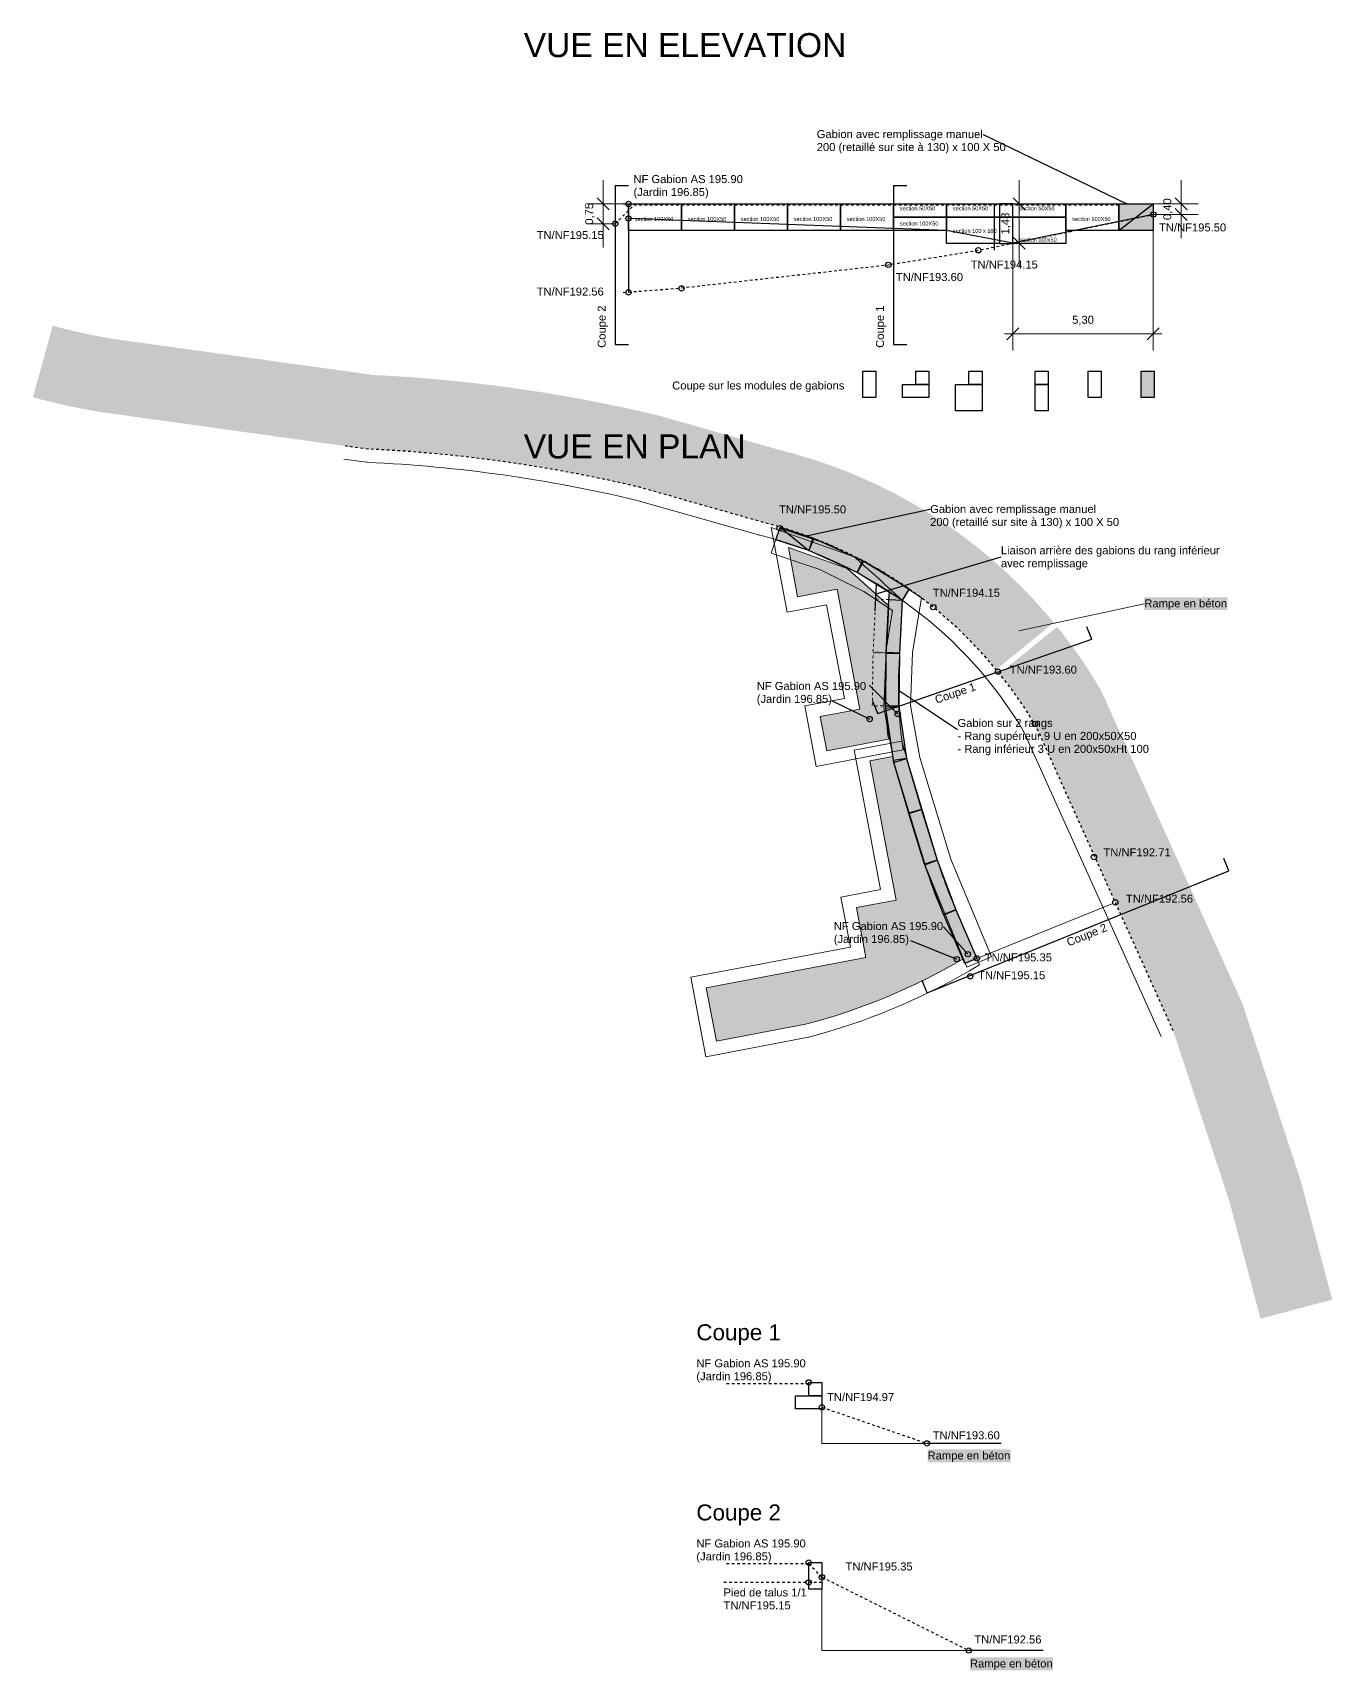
# Model space of a CAD drawing. Header units: metres. Extents: x 1838950 to 1842843, y 5171318 to 5174224.
# Drawn here: x 1841382.8 to 1841431.8, y 5171508.6 to 5171570.3 of the extents above; entities that cross this region are included whole.
import ezdxf

# ---------------------------------------------------------------- set-up
doc = ezdxf.new("R2010")
doc.units = ezdxf.units.M
doc.header["$LTSCALE"] = 0.0254
doc.header["$PDMODE"] = 1
doc.header["$PDSIZE"] = -2
doc.linetypes.add('Sl_Pointillé 1', pattern=[0.083328, 0.041656, -0.041672])
doc.layers.get('0').update_dxf_attribs({"lineweight": 18})
doc.layers.get('DEFPOINTS').update_dxf_attribs({"lineweight": 18})
for name, color, linetype, lineweight, true_color in [('00 CHAZAL CONSTRUCTION', 1, 'Continuous', 5, 0xff0000), ('00 CHAZAL gabions', 1, 'Continuous', 5, 0xff0000), ('00 CHAZAL NIVELLEMENT', 5, 'Continuous', 5, 0x0000ff), ('SA - béton balayé', 7, 'Continuous', 18, 0xc0c0c0), ('SA - gazon', 7, 'Continuous', 18, 0xccffcc)]:
    doc.layers.add(name, color=color, linetype=linetype, lineweight=lineweight, true_color=true_color)
doc.layers.add('Cotation', color=7, linetype='Continuous', lineweight=5)
doc.styles.add('Arial', font='arial.ttf')
doc.dimstyles.new('Arch', dxfattribs={"dimtxt": 302.065972, "dimasz": 0.002245, "dimexe": 0.003175, "dimexo": 0.001587, "dimgap": 0.001587, "dimtad": 1, "dimzin": 3, "dimtxsty": 'Arial', "dimblk": 'VW_SLASH', "dimblk1": 'VW_SLASH', "dimblk2": 'VW_SLASH', "dimcen": 0, "dimdle": 0.001587, "dimazin": 0, "dimtfac": 1, "dimtix": 1, "dimtmove": 0, "dimatfit": 0, "dimldrblk": 'VW_FILLEDARROW-3', "dimfxl": 1, "dimfrac": 2, "dimtolj": 1, "dimtzin": 3, "dimarcsym": 0})

# ---------------------------------------------------------------- blocks, each defined once
blk = doc.blocks.new('Groupe-1681-1')
at = {"layer": 'SA - gazon', "linetype": 'Continuous', "lineweight": 0, "true_color": 0xccffcc, "transparency": 33554585}
h = blk.add_hatch(color=254, dxfattribs=at)
edge = h.paths.add_edge_path()
edge.add_line((1841290.43, 5171544.829), (1841289.574, 5171549.348))
edge.add_line((1841289.574, 5171549.348), (1841288.083, 5171549.067))
edge.add_line((1841288.083, 5171549.067), (1841287.734, 5171550.92))
edge.add_line((1841287.734, 5171550.92), (1841289.957, 5171550.128))
edge.add_arc((1841252.87, 5171507.499), 56.504, 46.8446, 48.97707, ccw=False)
edge.add_line((1841291.518, 5171548.719), (1841291.474, 5171547.639))
edge.add_arc((1841319.39, 5171545.412), 28.004, 175.43755, 179.76342)
edge.add_arc((1841305.794, 5171545.548), 14.408, 180.08429, 187.41184)
edge.add_line((1841291.506, 5171543.69), (1841289.182, 5171543.25))
edge.add_line((1841289.182, 5171543.25), (1841288.937, 5171544.547))
edge.add_line((1841288.937, 5171544.547), (1841290.43, 5171544.829))
h = blk.add_hatch(color=254, dxfattribs=at)
edge = h.paths.add_edge_path()
edge.add_line((1841284.636, 5171534.308), (1841285.017, 5171532.293))
edge.add_line((1841285.017, 5171532.293), (1841288.384, 5171532.931))
edge.add_arc((1841282.193, 5171556.269), 24.145, 284.85682, 300.13275)
edge.add_line((1841294.314, 5171535.387), (1841293.837, 5171536.487))
edge.add_line((1841293.837, 5171536.487), (1841293.31, 5171537.735))
edge.add_arc((1841323.83, 5171549.137), 32.58, 198.13052, 200.48553, ccw=False)
edge.add_arc((1841409.445, 5171576.164), 122.359, 195.7086, 197.68234, ccw=False)
edge.add_line((1841291.656, 5171543.036), (1841290.8, 5171542.874))
edge.add_line((1841290.8, 5171542.874), (1841291.795, 5171537.618))
edge.add_line((1841291.795, 5171537.618), (1841290.299, 5171537.334))
edge.add_line((1841290.299, 5171537.334), (1841290.655, 5171535.448))
edge.add_line((1841290.655, 5171535.448), (1841284.636, 5171534.308))
at = {"layer": '00 CHAZAL CONSTRUCTION', "transparency": 33554585, "flags": 128}
for points in [[(1841289.845, 5171545.228), (1841289.175, 5171548.765), (1841287.684, 5171548.484), (1841287.081, 5171551.684), (1841290.214, 5171550.568), (1841290.285, 5171550.506, -0.009305), (1841291.86, 5171549.084), (1841292.026, 5171548.927), (1841291.973, 5171547.609), (1841291.973, 5171547.599, 0.018865), (1841291.886, 5171545.527, 0.031958), (1841292.002, 5171543.754), (1841292.063, 5171543.286), (1841288.783, 5171542.665), (1841288.353, 5171544.945)], [(1841289.715, 5171537.732), (1841290.071, 5171535.847), (1841284.052, 5171534.706), (1841284.618, 5171531.709), (1841288.494, 5171532.443), (1841288.512, 5171532.448, 0.066753), (1841294.565, 5171534.954), (1841294.949, 5171535.177), (1841294.297, 5171536.683), (1841293.775, 5171537.92, -0.010179), (1841293.343, 5171539.152, -0.008608), (1841292.138, 5171543.171), (1841292.014, 5171543.612), (1841290.216, 5171543.273), (1841291.211, 5171538.016)]]:
    blk.add_lwpolyline(points, format="xyb", close=True, dxfattribs=at)
blk.add_lwpolyline([(1841287.4, 5171551.656), (1841289.298, 5171551.025), (1841291.086, 5171550.128), (1841292.753, 5171549.023), (1841292.415, 5171546.961), (1841292.34, 5171544.962), (1841292.694, 5171542.994), (1841293.868, 5171539.17), (1841295.395, 5171535.473), (1841294.47, 5171535.091), (1841292.926, 5171538.831), (1841291.72, 5171542.757), (1841291.337, 5171544.891), (1841291.418, 5171547.061), (1841291.662, 5171548.547), (1841290.584, 5171549.261), (1841288.914, 5171550.098), (1841287.085, 5171550.707)], close=True, dxfattribs=at)
at = {"layer": 'SA - gazon', "color": 7, "linetype": 'Continuous', "lineweight": 5, "transparency": 33554585, "flags": 128}
for points in [[(1841290.43, 5171544.829), (1841289.574, 5171549.348), (1841288.083, 5171549.067), (1841287.734, 5171550.92), (1841289.957, 5171550.128, -0.009305), (1841291.518, 5171548.719), (1841291.474, 5171547.639, 0.018877), (1841291.386, 5171545.527, 0.031983), (1841291.506, 5171543.69), (1841289.182, 5171543.25), (1841288.937, 5171544.547)], [(1841284.636, 5171534.308), (1841285.017, 5171532.293), (1841288.384, 5171532.931, 0.066753), (1841294.314, 5171535.387), (1841293.837, 5171536.487), (1841293.31, 5171537.735, -0.010276), (1841292.867, 5171538.999, -0.008612), (1841291.656, 5171543.036), (1841290.8, 5171542.874), (1841291.795, 5171537.618), (1841290.299, 5171537.334), (1841290.655, 5171535.448)]]:
    blk.add_lwpolyline(points, format="xyb", close=True, dxfattribs=at)
blk = doc.blocks.new('VW_SLASH')
at = {"color": 0, "linetype": 'ByBlock', "lineweight": -2, "transparency": 16777216}
blk.add_line((0.71, 0), (-1, 0), dxfattribs=at)
at = {"color": 0, "lineweight": 20, "transparency": 16777216, "flags": 128}
blk.add_lwpolyline([(0.5, 0.5), (-0.5, -0.5)], dxfattribs=at)
blk = doc.blocks.new('*D118')
at = {"layer": 'Cotation', "color": 0, "linetype": 'Continuous', "lineweight": -2, "transparency": 16777216}
for p, q in [((1841301.5, 5171563.489), (1841301.5, 5171558.357)), ((1841296.2, 5171562.839), (1841296.2, 5171558.357)), ((1841301.051, 5171558.992), (1841296.649, 5171558.992))]:
    blk.add_line(p, q, dxfattribs=at)
at = {"layer": 'DEFPOINTS', "color": 0, "transparency": 16777216}
for p in [(1841301.5, 5171563.491), (1841296.2, 5171562.841), (1841296.2, 5171558.992)]:
    blk.add_point(p, dxfattribs=at)
at = {"layer": 'Cotation', "color": 0, "lineweight": -2, "transparency": 16777216, "xscale": 0.44896484375, "yscale": 0.44896484375, "zscale": 0.44896484375, "rotation": 180}
blk.add_blockref('VW_SLASH', (1841296.2, 5171558.992), dxfattribs=at)
at = {"layer": 'Cotation', "color": 0, "lineweight": -2, "transparency": 16777216, "xscale": 0.44896484375, "yscale": 0.44896484375, "zscale": 0.44896484375}
blk.add_blockref('VW_SLASH', (1841301.5, 5171558.992), dxfattribs=at)
at = {"layer": 'Cotation', "color": 0, "lineweight": 25, "transparency": 16777216, "insert": (1841298.85, 5171559.49), "char_height": 0.3021, "attachment_point": 5, "style": 'Arial'}
blk.add_mtext('\\A1;5,30', dxfattribs=at)
blk = doc.blocks.new('VW_FILLEDARROW-3')
at = {"linetype": 'Continuous', "lineweight": 0, "transparency": 16777216}
blk.add_hatch(color=0, dxfattribs=at).paths.add_polyline_path([(-1.41, 0.38), (0, 0), (-1.41, -0.38)])
at = {"color": 0, "lineweight": 5, "transparency": 16777216, "flags": 128}
blk.add_lwpolyline([(-1.41, 0.38), (0, 0), (-1.41, -0.38)], close=True, dxfattribs=at)
blk = doc.blocks.new('*D119')
at = {"layer": 'Cotation', "color": 0, "linetype": 'Continuous', "lineweight": -2, "transparency": 16777216}
for p, q in [((1841280.745, 5171564.34), (1841280.745, 5171564.789)), ((1841281.698, 5171563.891), (1841280.11, 5171563.891)), ((1841280.745, 5171563.141), (1841280.745, 5171563.891)), ((1841281.198, 5171563.141), (1841280.11, 5171563.141)), ((1841280.745, 5171562.692), (1841280.745, 5171562.243))]:
    blk.add_line(p, q, dxfattribs=at)
at = {"layer": 'DEFPOINTS', "color": 0, "transparency": 16777216}
for p in [(1841280.745, 5171563.891), (1841281.7, 5171563.891), (1841281.2, 5171563.141)]:
    blk.add_point(p, dxfattribs=at)
at = {"layer": 'Cotation', "color": 0, "lineweight": -2, "transparency": 16777216, "xscale": 0.44896484375, "yscale": 0.44896484375, "zscale": 0.44896484375}
for p, rotation in [((1841280.745, 5171563.891), 270), ((1841280.745, 5171563.141), 90)]:
    blk.add_blockref('VW_SLASH', p, dxfattribs=dict(at, rotation=rotation))
at = {"layer": 'Cotation', "color": 0, "lineweight": 5, "transparency": 16777216, "insert": (1841280.246, 5171563.516), "char_height": 0.3021, "attachment_point": 5, "rotation": 90, "style": 'Arial'}
blk.add_mtext('\\A1;0,75', dxfattribs=at)
blk = doc.blocks.new('*D120')
at = {"layer": 'Cotation', "color": 0, "linetype": 'Continuous', "lineweight": -2, "transparency": 16777216}
for p, q in [((1841302.555, 5171564.34), (1841302.555, 5171564.789)), ((1841301.502, 5171563.891), (1841303.19, 5171563.891)), ((1841302.555, 5171563.891), (1841302.555, 5171563.491)), ((1841301.502, 5171563.491), (1841303.19, 5171563.491)), ((1841302.555, 5171563.042), (1841302.555, 5171562.593))]:
    blk.add_line(p, q, dxfattribs=at)
at = {"layer": 'DEFPOINTS', "color": 0, "transparency": 16777216}
for p in [(1841301.5, 5171563.891), (1841301.5, 5171563.491), (1841302.555, 5171563.491)]:
    blk.add_point(p, dxfattribs=at)
at = {"layer": 'Cotation', "color": 0, "lineweight": -2, "transparency": 16777216, "xscale": 0.44896484375, "yscale": 0.44896484375, "zscale": 0.44896484375}
for p, rotation in [((1841302.555, 5171563.891), 270), ((1841302.555, 5171563.491), 90)]:
    blk.add_blockref('VW_SLASH', p, dxfattribs=dict(at, rotation=rotation))
at = {"layer": 'Cotation', "color": 0, "lineweight": 5, "transparency": 16777216, "insert": (1841302.056, 5171563.691), "char_height": 0.3021, "attachment_point": 5, "rotation": 90, "style": 'Arial'}
blk.add_mtext('\\A1;0,40', dxfattribs=at)
blk = doc.blocks.new('*D126')
at = {"layer": 'Cotation', "color": 0, "linetype": 'Continuous', "lineweight": -2, "transparency": 16777216}
for p, q in [((1841296.443, 5171564.34), (1841296.443, 5171564.789)), ((1841295.502, 5171563.891), (1841297.078, 5171563.891)), ((1841296.443, 5171563.891), (1841296.443, 5171562.407)), ((1841296.202, 5171562.407), (1841297.078, 5171562.407)), ((1841296.443, 5171561.958), (1841296.443, 5171561.509))]:
    blk.add_line(p, q, dxfattribs=at)
at = {"layer": 'DEFPOINTS', "color": 0, "transparency": 16777216}
for p in [(1841295.5, 5171563.891), (1841296.2, 5171562.407), (1841296.443, 5171562.407)]:
    blk.add_point(p, dxfattribs=at)
at = {"layer": 'Cotation', "color": 0, "lineweight": -2, "transparency": 16777216, "xscale": 0.44896484375, "yscale": 0.44896484375, "zscale": 0.44896484375}
for p, rotation in [((1841296.443, 5171563.891), 270), ((1841296.443, 5171562.407), 90)]:
    blk.add_blockref('VW_SLASH', p, dxfattribs=dict(at, rotation=rotation))
at = {"layer": 'Cotation', "color": 0, "lineweight": 5, "transparency": 16777216, "insert": (1841295.944, 5171563.149), "char_height": 0.3021, "attachment_point": 5, "rotation": 90, "style": 'Arial'}
blk.add_mtext('\\A1;1,48', dxfattribs=at)
blk = doc.blocks.new('Groupe-1682-1')
at = {"layer": '00 CHAZAL gabions', "linetype": 'Continuous', "lineweight": 0, "true_color": 0xff0000}
for points in [[(1841300.498, 5171563.893), (1841300.5, 5171563.891), (1841300.497, 5171563.891)], [(1841288.353, 5171551.34), (1841288.349, 5171551.34), (1841288.352, 5171551.342)], [(1841291.04, 5171549.165), (1841291.037, 5171549.165), (1841291.039, 5171549.166)], [(1841291.888, 5171545.524), (1841291.886, 5171545.527), (1841291.889, 5171545.526)]]:
    blk.add_hatch(color=1, dxfattribs=at).paths.add_polyline_path(points)
at = {"layer": '00 CHAZAL gabions', "linetype": 'Continuous', "lineweight": 0, "true_color": 0xbbbbbb}
blk.add_hatch(color=9, dxfattribs=at).paths.add_polyline_path([(1841287.422, 5171551.695), (1841288.708, 5171551.263), (1841290.53, 5171550.436), (1841290.589, 5171550.404), (1841292.288, 5171549.359), (1841292.026, 5171548.927), (1841291.928, 5171546.935), (1841291.899, 5171544.936), (1841292.191, 5171542.957), (1841293.351, 5171539.129), (1841294.055, 5171537.257), (1841294.844, 5171535.419), (1841294.385, 5171535.222), (1841293.596, 5171537.058), (1841292.883, 5171538.953), (1841291.71, 5171542.812), (1841291.405, 5171544.863), (1841291.428, 5171546.942), (1841291.527, 5171548.958), (1841291.545, 5171549.229), (1841290.323, 5171549.981), (1841288.502, 5171550.808), (1841287.264, 5171551.22)])
at = {"layer": '00 CHAZAL NIVELLEMENT', "linetype": 'Continuous', "lineweight": 0}
for points in [[(1841281.697, 5171564.581), (1841281.7, 5171564.58), (1841281.697, 5171564.58)], [(1841292.197, 5171564.581), (1841292.2, 5171564.58), (1841292.197, 5171564.58)], [(1841281.697, 5171558.581), (1841281.7, 5171558.58), (1841281.697, 5171558.58)], [(1841292.197, 5171558.581), (1841292.2, 5171558.58), (1841292.197, 5171558.58)], [(1841298.994, 5171547.932), (1841298.994, 5171547.935), (1841298.996, 5171547.932)], [(1841290.921, 5171545.12), (1841290.921, 5171545.124), (1841290.923, 5171545.121)], [(1841304.161, 5171539.187), (1841304.16, 5171539.19), (1841304.162, 5171539.188)], [(1841292.776, 5171534.579), (1841292.776, 5171534.582), (1841292.778, 5171534.579)]]:
    blk.add_hatch(color=7, dxfattribs=at).paths.add_polyline_path(points)
at = {"layer": '00 CHAZAL NIVELLEMENT', "linetype": 'Continuous', "lineweight": 0, "true_color": 0xffcc99}
for points in [[(1841300.2, 5171562.891), (1841300.2, 5171563.891), (1841301.5, 5171563.891), (1841301.5, 5171562.891)], [(1841301.038, 5171557.58), (1841301.538, 5171557.58), (1841301.538, 5171556.58), (1841301.038, 5171556.58)], [(1841287.422, 5171551.695), (1841288.66, 5171551.282), (1841288.502, 5171550.808), (1841287.264, 5171551.22)]]:
    blk.add_hatch(color=31, dxfattribs=at).paths.add_polyline_path(points)
at = {"layer": 'SA - béton balayé', "linetype": 'Continuous', "lineweight": 0, "true_color": 0xdddddd}
h = blk.add_hatch(color=254, dxfattribs=at)
edge = h.paths.add_edge_path()
edge.add_line((1841259.231, 5171556.594), (1841259.977, 5171559.293))
edge.add_arc((1841265.89, 5171581.045), 22.541, 254.79169, 260.98746)
edge.add_line((1841262.359, 5171558.782), (1841272.071, 5171557.434))
edge.add_arc((1841269.348, 5171499.596), 57.902, 76.52705, 87.30359, ccw=False)
edge.add_line((1841282.838, 5171555.904), (1841287.484, 5171554.583))
edge.add_arc((1841282.748, 5171535.742), 19.427, 39.46272, 75.89155, ccw=False)
edge.add_line((1841297.747, 5171548.089), (1841295.577, 5171546.32))
edge.add_arc((1841282.736, 5171535.727), 16.647, 39.51981, 76.16749)
edge.add_line((1841286.716, 5171551.891), (1841282.152, 5171553.19))
edge.add_arc((1841269.343, 5171499.546), 55.152, 76.57081, 87.36527)
edge.add_line((1841271.878, 5171554.64), (1841271.025, 5171554.752))
edge.add_line((1841271.025, 5171554.752), (1841267.465, 5171555.246))
edge.add_line((1841267.465, 5171555.246), (1841261.921, 5171556.016))
edge.add_arc((1841265.641, 5171579.897), 24.168, 254.61926, 261.14516, ccw=False)
h = blk.add_hatch(color=254, dxfattribs=at)
edge = h.paths.add_edge_path()
edge.add_arc((1841282.834, 5171535.802), 19.323, 30.2074, 38.89293, ccw=False)
edge.add_line((1841299.533, 5171545.524), (1841303.839, 5171535.986))
edge.add_line((1841303.839, 5171535.986), (1841304.869, 5171533.701))
edge.add_line((1841304.869, 5171533.701), (1841307.063, 5171527.027))
edge.add_line((1841307.063, 5171527.027), (1841308.252, 5171522.541))
edge.add_line((1841308.252, 5171522.541), (1841305.546, 5171521.823))
edge.add_line((1841305.546, 5171521.823), (1841304.377, 5171526.23))
edge.add_line((1841304.377, 5171526.23), (1841302.256, 5171532.682))
edge.add_line((1841302.256, 5171532.682), (1841299.293, 5171539.259))
edge.add_line((1841299.293, 5171539.259), (1841297.078, 5171544.176))
edge.add_arc((1841282.729, 5171535.729), 16.65, 30.48419, 38.81126)
edge.add_line((1841295.703, 5171546.165), (1841297.874, 5171547.934))
at = {"layer": 'SA - gazon', "linetype": 'Continuous', "lineweight": 0, "true_color": 0xccffcc, "transparency": 33554585}
h = blk.add_hatch(color=254, dxfattribs=at)
edge = h.paths.add_edge_path()
edge.add_line((1841290.43, 5171544.829), (1841289.574, 5171549.348))
edge.add_line((1841289.574, 5171549.348), (1841288.083, 5171549.067))
edge.add_line((1841288.083, 5171549.067), (1841287.734, 5171550.92))
edge.add_line((1841287.734, 5171550.92), (1841289.957, 5171550.128))
edge.add_arc((1841252.87, 5171507.499), 56.504, 46.8446, 48.97707, ccw=False)
edge.add_line((1841291.518, 5171548.719), (1841291.474, 5171547.639))
edge.add_arc((1841319.39, 5171545.412), 28.004, 175.43755, 179.76342)
edge.add_arc((1841305.794, 5171545.548), 14.408, 180.08429, 187.41184)
edge.add_line((1841291.506, 5171543.69), (1841289.182, 5171543.25))
edge.add_line((1841289.182, 5171543.25), (1841288.937, 5171544.547))
edge.add_line((1841288.937, 5171544.547), (1841290.43, 5171544.829))
h = blk.add_hatch(color=254, dxfattribs=at)
edge = h.paths.add_edge_path()
edge.add_line((1841284.636, 5171534.308), (1841285.017, 5171532.293))
edge.add_line((1841285.017, 5171532.293), (1841288.384, 5171532.931))
edge.add_arc((1841282.193, 5171556.269), 24.145, 284.85682, 300.13275)
edge.add_line((1841294.314, 5171535.387), (1841293.837, 5171536.487))
edge.add_line((1841293.837, 5171536.487), (1841293.31, 5171537.735))
edge.add_arc((1841323.83, 5171549.137), 32.58, 198.13052, 200.48553, ccw=False)
edge.add_arc((1841409.445, 5171576.164), 122.359, 195.7086, 197.68234, ccw=False)
edge.add_line((1841291.656, 5171543.036), (1841290.8, 5171542.874))
edge.add_line((1841290.8, 5171542.874), (1841291.795, 5171537.618))
edge.add_line((1841291.795, 5171537.618), (1841290.299, 5171537.334))
edge.add_line((1841290.299, 5171537.334), (1841290.655, 5171535.448))
edge.add_line((1841290.655, 5171535.448), (1841284.636, 5171534.308))
at = {"layer": '00 CHAZAL CONSTRUCTION'}
for p, q in [((1841294.844, 5171535.419), (1841299.977, 5171537.497)), ((1841289, 5171517.118), (1841289, 5171519.418)), ((1841289, 5171517.118), (1841292.96, 5171517.118)), ((1841289, 5171509.3), (1841289, 5171512.62)), ((1841289, 5171509.3), (1841294.54, 5171509.3))]:
    blk.add_line(p, q, dxfattribs=at)
at = {"layer": '00 CHAZAL CONSTRUCTION', "flags": 128}
blk.add_lwpolyline([(1841301.8, 5171532.477), (1841296.633, 5171543.945, 0.200649), (1841286.661, 5171551.387, -0.008073), (1841286.602, 5171551.403), (1841282.03, 5171552.704, 0.047154), (1841271.855, 5171554.14), (1841271.834, 5171554.141), (1841270.96, 5171554.256)], format="xyb", dxfattribs=at)
at = {"layer": '00 CHAZAL gabions', "lineweight": 25}
for p, q in [((1841295.086, 5171566.514), (1841300.5, 5171563.891)), ((1841300.2, 5171562.891), (1841301.5, 5171563.891)), ((1841293.082, 5171552.365), (1841288.349, 5171551.34)), ((1841287.422, 5171551.695), (1841288.502, 5171550.808)), ((1841295.75, 5171550.563), (1841291.037, 5171549.165)), ((1841294.113, 5171544.048), (1841291.886, 5171545.527))]:
    blk.add_line(p, q, dxfattribs=at)
at = {"layer": '00 CHAZAL gabions', "lineweight": 25, "flags": 128}
for points in [[(1841283.7, 5171563.891), (1841283.7, 5171562.891), (1841281.7, 5171562.891), (1841281.7, 5171563.891)], [(1841285.7, 5171563.891), (1841285.7, 5171562.891), (1841283.7, 5171562.891), (1841283.7, 5171563.891)], [(1841287.7, 5171563.891), (1841287.7, 5171562.891), (1841285.7, 5171562.891), (1841285.7, 5171563.891)], [(1841289.7, 5171563.891), (1841289.7, 5171562.891), (1841287.7, 5171562.891), (1841287.7, 5171563.891)], [(1841291.7, 5171563.891), (1841291.7, 5171562.891), (1841289.7, 5171562.891), (1841289.7, 5171563.891)], [(1841293.7, 5171563.891), (1841293.7, 5171563.391), (1841291.7, 5171563.391), (1841291.7, 5171563.891)], [(1841295.7, 5171563.891), (1841295.7, 5171563.391), (1841293.7, 5171563.391), (1841293.7, 5171563.891)], [(1841295.7, 5171563.891), (1841295.7, 5171563.391), (1841296.2, 5171563.391), (1841296.2, 5171563.891)], [(1841298.2, 5171563.891), (1841298.2, 5171563.391), (1841296.2, 5171563.391), (1841296.2, 5171563.891)], [(1841300.2, 5171563.891), (1841300.2, 5171562.891), (1841298.2, 5171562.891), (1841298.2, 5171563.891)], [(1841293.7, 5171563.391), (1841293.7, 5171562.891), (1841291.7, 5171562.891), (1841291.7, 5171563.391)], [(1841295.7, 5171563.391), (1841295.7, 5171562.391), (1841293.7, 5171562.391), (1841293.7, 5171563.391)], [(1841295.7, 5171563.391), (1841295.7, 5171562.391), (1841296.2, 5171562.391), (1841296.2, 5171563.391)], [(1841298.2, 5171563.391), (1841298.2, 5171562.391), (1841296.2, 5171562.391), (1841296.2, 5171563.391)], [(1841290.538, 5171557.58), (1841291.038, 5171557.58), (1841291.038, 5171556.58), (1841290.538, 5171556.58)], [(1841292.538, 5171557.58), (1841293.038, 5171557.58), (1841293.038, 5171557.08), (1841292.538, 5171557.08)], [(1841294.538, 5171557.58), (1841295.038, 5171557.58), (1841295.038, 5171557.08), (1841294.538, 5171557.08)], [(1841297.038, 5171557.58), (1841297.538, 5171557.58), (1841297.538, 5171557.08), (1841297.038, 5171557.08)], [(1841299.038, 5171557.58), (1841299.538, 5171557.58), (1841299.538, 5171556.58), (1841299.038, 5171556.58)], [(1841292.038, 5171557.08), (1841293.038, 5171557.08), (1841293.038, 5171556.58), (1841292.038, 5171556.58)], [(1841294.038, 5171557.08), (1841295.038, 5171557.08), (1841295.038, 5171556.08), (1841294.038, 5171556.08)], [(1841297.038, 5171557.08), (1841297.538, 5171557.08), (1841297.538, 5171556.08), (1841297.038, 5171556.08)], [(1841287.422, 5171551.695), (1841288.708, 5171551.263), (1841290.53, 5171550.436), (1841290.589, 5171550.404), (1841292.288, 5171549.359), (1841292.026, 5171548.927), (1841291.928, 5171546.935), (1841291.899, 5171544.936), (1841292.191, 5171542.957), (1841293.351, 5171539.129), (1841294.055, 5171537.257), (1841294.844, 5171535.419), (1841294.385, 5171535.222), (1841293.596, 5171537.058), (1841292.883, 5171538.953), (1841291.71, 5171542.812), (1841291.405, 5171544.863), (1841291.428, 5171546.942), (1841291.527, 5171548.958), (1841291.545, 5171549.229), (1841290.323, 5171549.981), (1841288.502, 5171550.808), (1841287.264, 5171551.22)], [(1841288.708, 5171551.263), (1841290.53, 5171550.436), (1841290.323, 5171549.981), (1841288.502, 5171550.808)], [(1841290.585, 5171550.407), (1841292.288, 5171549.359), (1841292.026, 5171548.933), (1841290.323, 5171549.981)], [(1841292.026, 5171548.933), (1841291.928, 5171546.935), (1841291.428, 5171546.96), (1841291.527, 5171548.958)], [(1841291.928, 5171546.935), (1841291.899, 5171544.936), (1841291.399, 5171544.943), (1841291.428, 5171546.942)], [(1841291.899, 5171544.936), (1841292.191, 5171542.957), (1841291.696, 5171542.884), (1841291.405, 5171544.863)], [(1841292.191, 5171542.957), (1841292.758, 5171541.039), (1841292.279, 5171540.897), (1841291.711, 5171542.815)], [(1841292.758, 5171541.039), (1841293.351, 5171539.129), (1841292.873, 5171538.981), (1841292.281, 5171540.891)], [(1841293.351, 5171539.129), (1841294.055, 5171537.257), (1841293.587, 5171537.081), (1841292.883, 5171538.953)], [(1841294.055, 5171537.257), (1841294.844, 5171535.419), (1841294.385, 5171535.222), (1841293.595, 5171537.059)], [(1841288.5, 5171519.418), (1841289, 5171519.418), (1841289, 5171518.918), (1841288.5, 5171518.918)], [(1841288, 5171518.918), (1841289, 5171518.918), (1841289, 5171518.418), (1841288, 5171518.418)], [(1841288.5, 5171512.62), (1841289, 5171512.62), (1841289, 5171511.62), (1841288.5, 5171511.62)]]:
    blk.add_lwpolyline(points, close=True, dxfattribs=at)
at = {"layer": '00 CHAZAL gabions', "lineweight": 5, "flags": 128}
for points in [[(1841300.498, 5171563.893), (1841300.5, 5171563.891), (1841300.497, 5171563.891)], [(1841288.353, 5171551.34), (1841288.349, 5171551.34), (1841288.352, 5171551.342)], [(1841291.04, 5171549.165), (1841291.037, 5171549.165), (1841291.039, 5171549.166)], [(1841291.888, 5171545.524), (1841291.886, 5171545.527), (1841291.889, 5171545.526)]]:
    blk.add_lwpolyline(points, close=True, dxfattribs=at)
at = {"layer": '00 CHAZAL gabions', "linetype": 'Sl_Pointillé 1', "lineweight": 18, "flags": 128}
for points in [[(1841292.026, 5171548.933), (1841291.928, 5171546.935), (1841290.929, 5171546.985), (1841291.028, 5171548.982)], [(1841291.928, 5171546.935), (1841291.899, 5171544.936), (1841290.899, 5171544.95), (1841290.928, 5171546.95)]]:
    blk.add_lwpolyline(points, close=True, dxfattribs=at)
at = {"layer": '00 CHAZAL NIVELLEMENT', "color": 7, "lineweight": 25}
for p, q in [((1841281.2, 5171564.58), (1841281.2, 5171558.58)), ((1841281.2, 5171564.58), (1841281.7, 5171564.58)), ((1841291.7, 5171564.58), (1841291.7, 5171558.58)), ((1841291.7, 5171564.58), (1841292.2, 5171564.58)), ((1841281.2, 5171558.58), (1841281.7, 5171558.58)), ((1841291.7, 5171558.58), (1841292.2, 5171558.58)), ((1841299.181, 5171547.471), (1841298.994, 5171547.935)), ((1841291.108, 5171544.66), (1841299.181, 5171547.471)), ((1841291.108, 5171544.66), (1841290.921, 5171545.124)), ((1841304.348, 5171538.727), (1841304.16, 5171539.19)), ((1841292.963, 5171534.119), (1841304.348, 5171538.727)), ((1841292.963, 5171534.119), (1841292.776, 5171534.582))]:
    blk.add_line(p, q, dxfattribs=at)
at = {"layer": '00 CHAZAL NIVELLEMENT', "lineweight": 25}
for p, q in [((1841281.5, 5171563.891), (1841295.5, 5171563.891)), ((1841281.7, 5171563.891), (1841281.7, 5171563.141)), ((1841295.5, 5171563.891), (1841301.5, 5171563.891)), ((1841295.5, 5171563.891), (1841295.5, 5171562.141)), ((1841301.5, 5171563.891), (1841301.5, 5171563.491)), ((1841281.7, 5171563.141), (1841281.7, 5171560.551)), ((1841291.005, 5171548.532), (1841291.055, 5171549.531)), ((1841290.776, 5171545.724), (1841291.86, 5171544.64)), ((1841289.383, 5171545.14), (1841290.8, 5171544.45)), ((1841292.34, 5171536.1), (1841294.09, 5171535.389)), ((1841293.58, 5171536.605), (1841294.503, 5171535.579))]:
    blk.add_line(p, q, dxfattribs=at)
at = {"layer": '00 CHAZAL NIVELLEMENT', "color": 7, "linetype": 'Sl_Pointillé 1', "lineweight": 25}
for p, q in [((1841281.2, 5171563.141), (1841281.9, 5171563.841)), ((1841300.2, 5171563.841), (1841281.9, 5171563.841)), ((1841288.5, 5171519.368), (1841285.297, 5171519.368)), ((1841289, 5171518.482), (1841292.96, 5171517.118)), ((1841288.5, 5171512.57), (1841285.297, 5171512.57)), ((1841289, 5171512.07), (1841288.5, 5171512.57)), ((1841289, 5171512.07), (1841294.54, 5171509.3)), ((1841289, 5171511.87), (1841285.297, 5171511.87))]:
    blk.add_line(p, q, dxfattribs=at)
at = {"layer": '00 CHAZAL NIVELLEMENT', "color": 7, "linetype": 'Continuous', "lineweight": 25}
for p, q in [((1841295.76, 5171517.118), (1841292.96, 5171517.118)), ((1841297.34, 5171509.3), (1841294.54, 5171509.3))]:
    blk.add_line(p, q, dxfattribs=at)
at = {"layer": '00 CHAZAL NIVELLEMENT', "color": 7, "lineweight": 5, "flags": 128}
for points in [[(1841281.697, 5171564.581), (1841281.7, 5171564.58), (1841281.697, 5171564.58)], [(1841292.197, 5171564.581), (1841292.2, 5171564.58), (1841292.197, 5171564.58)], [(1841281.697, 5171558.581), (1841281.7, 5171558.58), (1841281.697, 5171558.58)], [(1841292.197, 5171558.581), (1841292.2, 5171558.58), (1841292.197, 5171558.58)], [(1841298.994, 5171547.932), (1841298.994, 5171547.935), (1841298.996, 5171547.932)], [(1841290.921, 5171545.12), (1841290.921, 5171545.124), (1841290.923, 5171545.121)], [(1841304.161, 5171539.187), (1841304.16, 5171539.19), (1841304.162, 5171539.188)], [(1841292.776, 5171534.579), (1841292.776, 5171534.582), (1841292.778, 5171534.579)]]:
    blk.add_lwpolyline(points, close=True, dxfattribs=at)
at = {"layer": '00 CHAZAL NIVELLEMENT', "lineweight": 25, "flags": 128}
for points in [[(1841300.2, 5171562.891), (1841300.2, 5171563.891), (1841301.5, 5171563.891), (1841301.5, 5171562.891)], [(1841301.038, 5171557.58), (1841301.538, 5171557.58), (1841301.538, 5171556.58), (1841301.038, 5171556.58)], [(1841287.422, 5171551.695), (1841288.66, 5171551.282), (1841288.502, 5171550.808), (1841287.264, 5171551.22)]]:
    blk.add_lwpolyline(points, close=True, dxfattribs=at)
at = {"layer": '00 CHAZAL NIVELLEMENT', "color": 7, "linetype": 'Sl_Pointillé 1', "lineweight": 25, "flags": 128}
blk.add_lwpolyline([(1841281.498, 5171560.551), (1841283.498, 5171560.701), (1841291.498, 5171561.591), (1841294.898, 5171562.141), (1841301.5, 5171563.491)], dxfattribs=at)
at = {"layer": '00 CHAZAL NIVELLEMENT', "color": 7, "lineweight": 25, "flags": 128}
blk.add_lwpolyline([(1841301.5, 5171563.491), (1841296.2, 5171562.407), (1841293.7, 5171562.891), (1841281.7, 5171563.341)], dxfattribs=at)
at = {"layer": '00 CHAZAL NIVELLEMENT', "color": 7, "linetype": 'Sl_Pointillé 1', "lineweight": 25, "flags": 128}
blk.add_lwpolyline([(1841302.256, 5171532.682), (1841297.078, 5171544.176, 0.201085), (1841286.782, 5171551.872, -0.008073), (1841286.739, 5171551.884), (1841282.157, 5171553.188, 0.047203), (1841271.878, 5171554.64), (1841271.025, 5171554.752)], format="xyb", dxfattribs=at)
at = {"layer": '00 CHAZAL NIVELLEMENT', "lineweight": 25}
for centre in [(1841281.7, 5171563.891), (1841281.7, 5171563.341), (1841301.5, 5171563.491), (1841281.2, 5171563.141), (1841294.9, 5171562.141), (1841291.5, 5171561.591), (1841283.7, 5171560.701), (1841281.7, 5171560.551), (1841287.4, 5171551.656), (1841293.199, 5171548.673), (1841295.642, 5171546.239), (1841291.86, 5171544.64), (1841290.8, 5171544.45), (1841297.04, 5171544.259), (1841299.26, 5171539.243), (1841300.069, 5171537.534), (1841294.09, 5171535.389), (1841294.503, 5171535.579), (1841294.844, 5171535.419), (1841294.592, 5171534.744), (1841288.5, 5171519.418), (1841289, 5171518.482), (1841292.96, 5171517.118), (1841288.5, 5171512.62), (1841289, 5171512.07), (1841288.5, 5171511.87), (1841294.54, 5171509.3)]:
    blk.add_circle(centre, 0.1, dxfattribs=at)
at = {"layer": 'SA - béton balayé', "color": 7, "linetype": 'Continuous', "lineweight": 5}
blk.add_line((1841301.162, 5171548.805), (1841296.429, 5171547.78), dxfattribs=at)
at = {"layer": 'SA - béton balayé', "color": 254, "true_color": 0xdddddd}
for points in [[(1841301.162, 5171548.562), (1841304.292, 5171548.562), (1841301.162, 5171549.049), (1841304.292, 5171549.049)], [(1841301.162, 5171548.562), (1841304.292, 5171548.562), (1841301.162, 5171549.049), (1841304.292, 5171549.049)], [(1841292.985, 5171516.407), (1841296.115, 5171516.407), (1841292.985, 5171516.893), (1841296.115, 5171516.893)], [(1841292.985, 5171516.407), (1841296.115, 5171516.407), (1841292.985, 5171516.893), (1841296.115, 5171516.893)], [(1841294.585, 5171508.557), (1841297.715, 5171508.557), (1841294.585, 5171509.043), (1841297.715, 5171509.043)], [(1841294.585, 5171508.557), (1841297.715, 5171508.557), (1841294.585, 5171509.043), (1841297.715, 5171509.043)]]:
    blk.add_solid(points, dxfattribs=at)
at = {"layer": 'SA - gazon', "color": 7, "linetype": 'Continuous', "lineweight": 5, "transparency": 33554585, "flags": 128}
for points in [[(1841290.43, 5171544.829), (1841289.574, 5171549.348), (1841288.083, 5171549.067), (1841287.734, 5171550.92), (1841289.957, 5171550.128, -0.009305), (1841291.518, 5171548.719), (1841291.474, 5171547.639, 0.018877), (1841291.386, 5171545.527, 0.031983), (1841291.506, 5171543.69), (1841289.182, 5171543.25), (1841288.937, 5171544.547)], [(1841284.636, 5171534.308), (1841285.017, 5171532.293), (1841288.384, 5171532.931, 0.066753), (1841294.314, 5171535.387), (1841293.837, 5171536.487), (1841293.31, 5171537.735, -0.010276), (1841292.867, 5171538.999, -0.008612), (1841291.656, 5171543.036), (1841290.8, 5171542.874), (1841291.795, 5171537.618), (1841290.299, 5171537.334), (1841290.655, 5171535.448)]]:
    blk.add_lwpolyline(points, format="xyb", close=True, dxfattribs=at)
at = {"layer": '00 CHAZAL CONSTRUCTION', "color": 7, "transparency": 33554585}
blk.add_blockref('Groupe-1681-1', (0, 0), dxfattribs=at)
at = {"layer": '00 CHAZAL gabions', "attachment_point": 1, "style": 'Arial'}
for s, insert, char_height, line_spacing_factor in [('Gabion avec remplissage manuel\\P200 (retaillé sur site à 130) x 100 X 50 ', (1841288.803, 5171566.676), 0.30207, 0.969484), ('section 100X50 ', (1841281.938, 5171563.399), 0.15103, 0.970891), ('section 100X50 ', (1841283.938, 5171563.399), 0.15103, 0.970891), ('section 100X50 ', (1841285.938, 5171563.399), 0.15103, 0.970891), ('section 100X50 ', (1841287.938, 5171563.399), 0.15103, 0.970891), ('section 100X50 ', (1841289.938, 5171563.399), 0.15103, 0.970891), ('section 50X50 ', (1841291.938, 5171563.799), 0.15103, 0.970891), ('section 50X50 ', (1841293.938, 5171563.799), 0.15103, 0.970891), ('section 50X50 ', (1841296.438, 5171563.799), 0.15103, 0.970891), ('section 100X50 ', (1841298.438, 5171563.399), 0.15103, 0.970891), ('section 100X50 ', (1841291.938, 5171563.227), 0.15103, 0.970891), ('section 100 x 100 ', (1841293.938, 5171562.949), 0.15103, 0.970891), ('section 100x50', (1841296.438, 5171562.617), 0.15103, 0.970891), ('Coupe sur les modules de gabions ', (1841283.349, 5171557.19), 0.30207, 0.969484), ('Gabion avec remplissage manuel\\P200 (retaillé sur site à 130) x 100 X 50', (1841293.082, 5171552.528), 0.30207, 0.969484), ('Liaison arrière des gabions du rang inférieur\\Pavec remplissage', (1841295.75, 5171550.97), 0.30207, 0.969484), ('Gabion sur 2 rangs\\P- Rang supérieur 9 U en 200x50X50\\P- Rang inférieur 3 U en 200x50xHt 100', (1841294.113, 5171544.454), 0.30207, 0.969484)]:
    blk.add_mtext(s, dxfattribs=dict(at, insert=insert, char_height=char_height, line_spacing_factor=line_spacing_factor))
at = {"layer": '00 CHAZAL NIVELLEMENT', "attachment_point": 1, "style": 'Arial'}
for s, insert, char_height, line_spacing_factor in [('VUE EN ELEVATION', (1841277.75, 5171570.336), 0.9062, 0.970891), ('NF Gabion AS 195.90\\P(Jardin 196.85)', (1841281.888, 5171564.978), 0.30207, 0.969484), ('TN/NF195.15', (1841278.235, 5171562.868), 0.30207, 0.969484), ('TN/NF195.50', (1841301.718, 5171563.154), 0.30207, 0.969484), ('TN/NF194.15', (1841294.611, 5171561.754), 0.30207, 0.969484), ('TN/NF193.60', (1841291.789, 5171561.283), 0.30207, 0.969484), ('TN/NF192.56', (1841278.235, 5171560.733), 0.30207, 0.969484), ('VUE EN PLAN', (1841277.75, 5171555.193), 0.9062, 0.970891), ('TN/NF195.50', (1841287.379, 5171552.513), 0.30207, 0.969484), ('TN/NF194.15', (1841293.183, 5171549.369), 0.30207, 0.969484), ('TN/NF193.60', (1841296.086, 5171546.466), 0.30207, 0.969484), ('NF Gabion AS 195.90\\P(Jardin 196.85)', (1841286.539, 5171545.851), 0.30207, 0.969484), ('TN/NF192.71', (1841299.621, 5171539.574), 0.30207, 0.969484), ('TN/NF192.56', (1841300.468, 5171537.824), 0.30207, 0.969484), ('NF Gabion AS 195.90\\P(Jardin 196.85)', (1841289.446, 5171536.791), 0.30207, 0.969484), ('TN/NF195.35', (1841295.144, 5171535.609), 0.30207, 0.969484), ('TN/NF195.15', (1841294.891, 5171534.934), 0.30207, 0.969484), ('NF Gabion AS 195.90\\P(Jardin 196.85)', (1841284.261, 5171520.291), 0.30207, 0.969484), ('TN/NF194.97', (1841289.191, 5171519.017), 0.30207, 0.969484), ('TN/NF193.60', (1841293.179, 5171517.574), 0.30207, 0.969484), ('NF Gabion AS 195.90\\P(Jardin 196.85)', (1841284.261, 5171513.493), 0.30207, 0.969484), ('TN/NF195.35', (1841289.889, 5171512.623), 0.30207, 0.969484), ('Pied de talus 1/1\\PTN/NF195.15', (1841285.286, 5171511.644), 0.30207, 0.969484), ('TN/NF192.56', (1841294.75, 5171509.869), 0.30207, 0.969484)]:
    blk.add_mtext(s, dxfattribs=dict(at, insert=insert, char_height=char_height, line_spacing_factor=line_spacing_factor))
at = {"layer": '00 CHAZAL NIVELLEMENT', "color": 7, "char_height": 0.3021, "attachment_point": 1, "line_spacing_factor": 0.969484, "style": 'Arial'}
for s, insert, rotation in [('Coupe 2', (1841280.537, 5171558.46), 90), ('Coupe 1', (1841291.037, 5171558.46), 90), ('Coupe 1', (1841293.225, 5171545.312), 19.2), ('Coupe 2', (1841298.195, 5171536.149), 22.04)]:
    blk.add_mtext(s, dxfattribs=dict(at, insert=insert, rotation=rotation))
at = {"layer": '00 CHAZAL NIVELLEMENT', "color": 7, "char_height": 0.6041, "attachment_point": 1, "line_spacing_factor": 0.971243, "style": 'Arial'}
for s, insert in [('Coupe 1', (1841284.261, 5171521.612)), ('Coupe 2', (1841284.261, 5171514.814))]:
    blk.add_mtext(s, dxfattribs=dict(at, insert=insert))
at = {"layer": 'SA - béton balayé', "color": 7, "char_height": 0.30207, "attachment_point": 1, "line_spacing_factor": 0.969484, "style": 'Arial'}
for insert in [(1841301.162, 5171548.968), (1841292.985, 5171516.813), (1841294.585, 5171508.963)]:
    blk.add_mtext('Rampe en béton', dxfattribs=dict(at, insert=insert))
at = {"layer": 'Cotation', "color": 7, "linetype": 'Continuous', "lineweight": 5, "transparency": 33554687}
for base, p1, p2, picture, middle in [((1841280.745, 5171563.891), (1841281.2, 5171563.141), (1841281.7, 5171563.891), '*D119', (1841280.246, 5171563.516)), ((1841296.443, 5171562.407), (1841295.5, 5171563.891), (1841296.2, 5171562.407), '*D126', (1841295.944, 5171563.149)), ((1841302.555, 5171563.491), (1841301.5, 5171563.891), (1841301.5, 5171563.491), '*D120', (1841302.056, 5171563.691))]:
    dim = blk.add_linear_dim(base=base, p1=p1, p2=p2, angle=270, dimstyle='Arch', override={"dimtxt": 0.302066, "dimasz": 0.448965, "dimexe": 0.635, "dimgap": 0.3175, "dimpost": '<>', "dimtxsty": 'Arial', "dimdle": 0.3175, "dimtmove": 2}, dxfattribs=at)
    dim.commit()
    dim.dimension.update_dxf_attribs({"geometry": picture, "text_midpoint": middle})
at = {"layer": 'Cotation', "color": 7, "linetype": 'Continuous', "lineweight": 25, "transparency": 33554687}
dim = blk.add_linear_dim(base=(1841296.2, 5171558.992), p1=(1841301.5, 5171563.491), p2=(1841296.2, 5171562.841), dimstyle='Arch', override={"dimtxt": 0.302066, "dimasz": 0.448965, "dimexe": 0.635, "dimgap": 0.3175, "dimpost": '<>', "dimtxsty": 'Arial', "dimdle": 0.3175, "dimtmove": 2}, dxfattribs=at)
dim.commit()
dim.dimension.update_dxf_attribs({"geometry": '*D118', "text_midpoint": (1841298.85, 5171559.49)})

msp = doc.modelspace()

# ---------------------------------------------------------------- block references
at = {"layer": '00 CHAZAL gabions', "color": 7}
msp.add_blockref('Groupe-1682-1', (123.5615, 0), dxfattribs=at)

doc.saveas('drawing.dxf')
